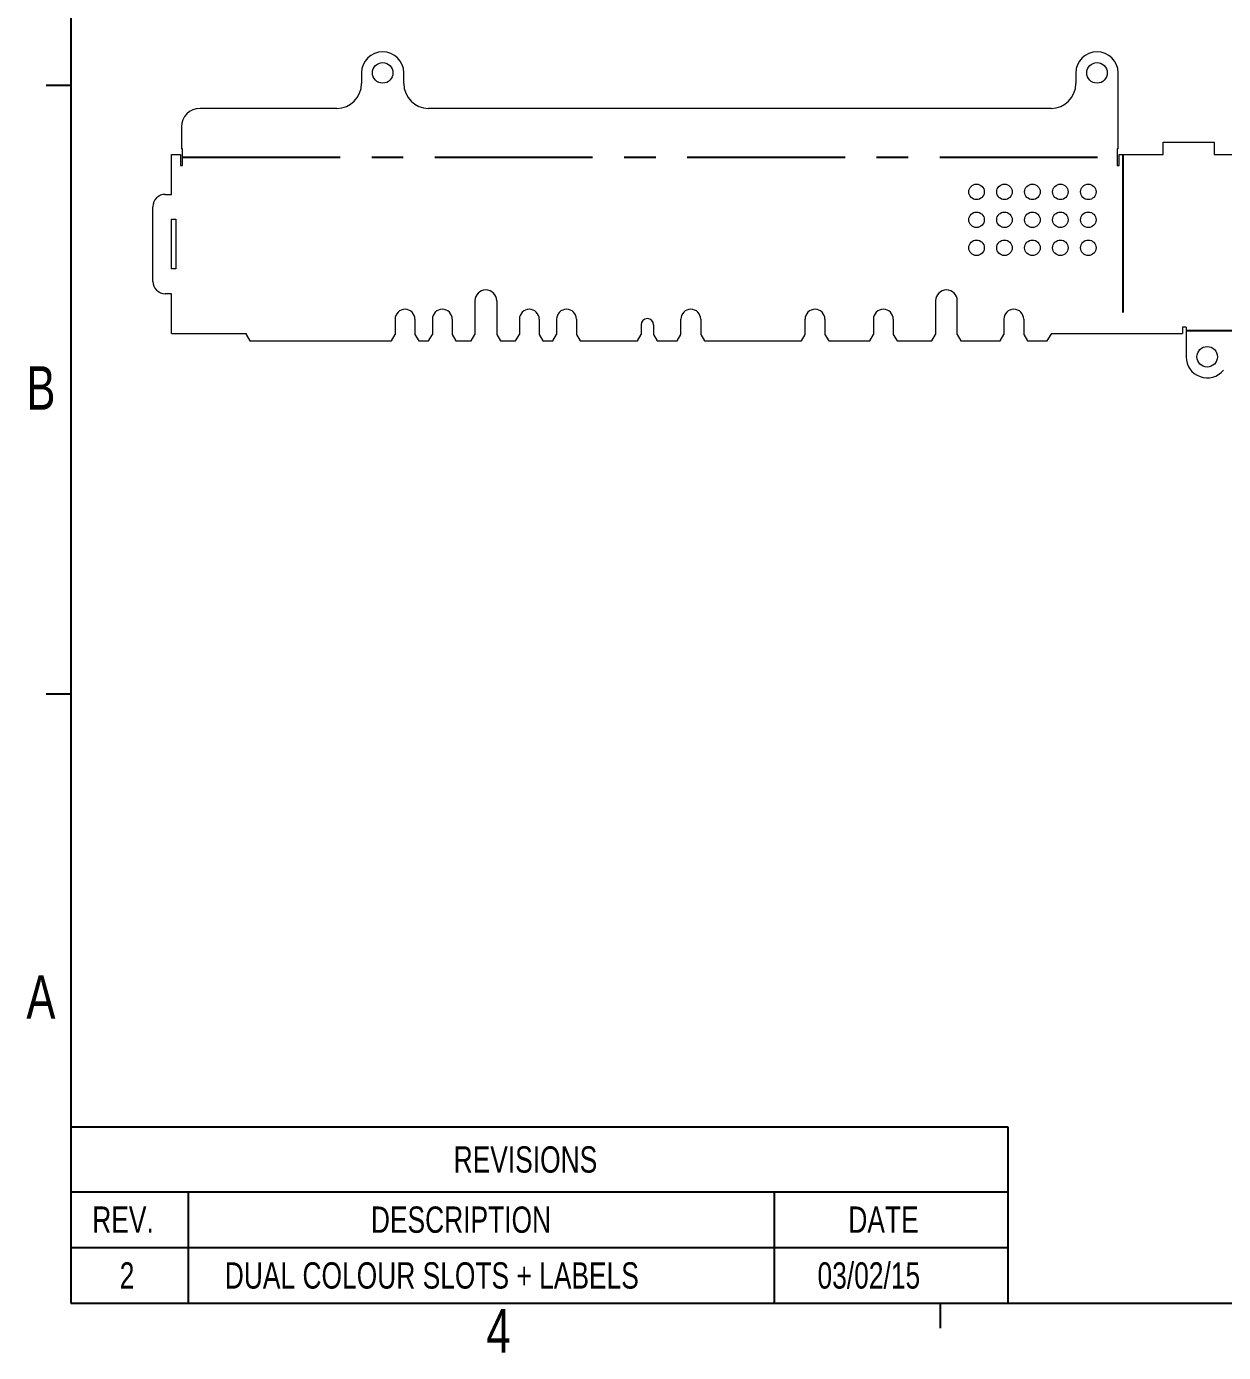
# Model space of a CAD drawing. Header units: millimetres. Extents: x 5 to 292, y 3 to 208.
# Drawn here: x 4.9 to 101.3, y 3 to 109.7 of the extents above; entities that cross this region are included whole.
import ezdxf

# ---------------------------------------------------------------- set-up
doc = ezdxf.new("R2010")
doc.units = ezdxf.units.MM
doc.linetypes.add('CENTERX2', pattern=[20.32, 12.7, -2.54, 2.54, -2.54])
doc.layers.add('DIMENSIONS', color=179, linetype='Continuous')
doc.layers.add('FORMAT', color=7, linetype='Continuous')
doc.styles.add('SLDTEXTSTYLE1', font='TXT', dxfattribs={"width": 0.75})

# ---------------------------------------------------------------- blocks, each defined once
blk = doc.blocks.new('SW_TABLEANNOTATION_0')
at = {"layer": 'DIMENSIONS', "color": 0}
for p, q in [((0, 0), (0, -14.16)), ((75.46, 0), (0, 0)), ((75.46, -14.16), (75.46, 0)), ((0, -5.18), (75.46, -5.18)), ((9.43, -5.18), (9.43, -9.67)), ((56.6, -5.18), (56.6, -9.67)), ((0, -9.67), (75.46, -9.67)), ((9.43, -9.67), (9.43, -14.16)), ((56.6, -9.67), (56.6, -14.16)), ((0, -14.16), (75.46, -14.16))]:
    blk.add_line(p, q, dxfattribs=at)
at = {"layer": 'DIMENSIONS', "color": 0, "attachment_point": 1, "style": 'SLDTEXTSTYLE1'}
for s, insert, char_height in [('REVISIONS', (30.81, -1.53), 2.117), ('REV.', (1.72, -6.37), 2.117), ('DESCRIPTION', (24.15, -6.37), 2.1167), ('DATE', (62.58, -6.37), 2.117), ('2', (3.93, -10.86), 2.12), ('DUAL COLOUR SLOTS + LABELS', (12.39, -10.86), 2.1167), ('03/02/15', (60.1, -10.86), 2.117)]:
    blk.add_mtext(s, dxfattribs=dict(at, insert=insert, char_height=char_height))

msp = doc.modelspace()

# ---------------------------------------------------------------- linework, layer by layer
at = {"color": 7, "linetype": 'Continuous', "lineweight": 15}
for p, q in [((31.89, 106), (31.89, 105.15)), ((35.29, 105.15), (35.29, 106)), ((89.39, 106), (89.39, 105.15)), ((92.79, 99.89), (92.79, 106)), ((29.89, 103.15), (18.89, 103.15)), ((87.39, 103.15), (37.29, 103.15)), ((17.39, 101.65), (17.39, 99.89)), ((96.41, 99.43), (96.41, 100.43)), ((96.41, 100.43), (100.51, 100.43)), ((100.51, 100.43), (100.51, 99.43)), ((16.59, 96.23), (16.59, 99.43)), ((16.59, 99.43), (17.32, 99.43)), ((17.32, 99.43), (17.32, 98.54)), ((17.47, 99.89), (17.39, 99.89)), ((17.47, 98.54), (17.47, 99.89)), ((92.79, 99.89), (92.72, 99.89)), ((92.72, 99.89), (92.72, 98.54)), ((92.87, 98.54), (92.87, 99.43)), ((92.87, 99.43), (96.41, 99.43)), ((100.51, 99.43), (118.91, 99.43)), ((17.32, 98.54), (17.47, 98.54)), ((92.72, 98.54), (92.87, 98.54)), ((16.09, 96.23), (16.59, 96.23)), ((15.09, 89.23), (15.09, 95.23)), ((16.59, 94.23), (16.94, 94.23)), ((16.59, 90.23), (16.59, 94.23)), ((16.94, 94.23), (16.94, 90.23)), ((16.94, 90.23), (16.59, 90.23)), ((16.59, 88.23), (16.09, 88.23)), ((16.59, 85.03), (16.59, 88.23)), ((41.02, 87.66), (41.02, 84.95)), ((42.77, 87.66), (42.77, 84.95)), ((78.09, 87.66), (78.09, 84.95)), ((79.84, 84.95), (79.84, 87.66)), ((34.59, 86.18), (34.59, 84.95)), ((36.19, 86.18), (36.19, 84.95)), ((37.59, 86.18), (37.59, 84.95)), ((39.19, 86.18), (39.19, 84.95)), ((44.59, 86.18), (44.59, 84.95)), ((46.19, 86.18), (46.19, 84.95)), ((47.59, 86.18), (47.59, 84.95)), ((49.19, 86.18), (49.19, 84.95)), ((54.39, 85.73), (54.39, 84.95)), ((55.39, 85.73), (55.39, 84.95)), ((57.59, 84.95), (57.59, 86.18)), ((59.19, 86.18), (59.19, 84.95)), ((67.59, 84.95), (67.59, 86.18)), ((69.19, 86.18), (69.19, 84.95)), ((73.09, 86.18), (73.09, 84.95)), ((74.69, 86.18), (74.69, 84.95)), ((83.59, 86.18), (83.59, 84.95)), ((85.19, 86.18), (85.19, 84.95)), ((98.26, 85.53), (97.96, 85.53)), ((97.96, 85.53), (97.96, 85.03)), ((98.26, 85.53), (98.26, 83.16)), ((16.59, 85.03), (22.59, 85.03)), ((22.59, 85.03), (22.59, 84.95)), ((22.59, 84.95), (22.89, 84.43)), ((22.89, 84.43), (34.29, 84.43)), ((34.29, 84.43), (34.59, 84.95)), ((36.19, 84.95), (36.49, 84.43)), ((36.49, 84.43), (37.29, 84.43)), ((37.29, 84.43), (37.59, 84.95)), ((39.19, 84.95), (39.49, 84.43)), ((39.49, 84.43), (40.72, 84.43)), ((40.72, 84.43), (41.02, 84.95)), ((42.77, 84.95), (43.07, 84.43)), ((43.07, 84.43), (44.29, 84.43)), ((44.29, 84.43), (44.59, 84.95)), ((46.19, 84.95), (46.49, 84.43)), ((46.49, 84.43), (47.29, 84.43)), ((47.29, 84.43), (47.59, 84.95)), ((49.19, 84.95), (49.49, 84.43)), ((49.49, 84.43), (54.09, 84.43)), ((54.09, 84.43), (54.39, 84.95)), ((55.39, 84.95), (55.69, 84.43)), ((55.69, 84.43), (57.29, 84.43)), ((57.29, 84.43), (57.59, 84.95)), ((59.19, 84.95), (59.49, 84.43)), ((59.49, 84.43), (67.29, 84.43)), ((67.29, 84.43), (67.59, 84.95)), ((69.19, 84.95), (69.49, 84.43)), ((69.49, 84.43), (72.79, 84.43)), ((72.79, 84.43), (73.09, 84.95)), ((74.69, 84.95), (74.99, 84.43)), ((74.99, 84.43), (77.79, 84.43)), ((77.79, 84.43), (78.09, 84.95)), ((79.84, 84.95), (80.14, 84.43)), ((80.14, 84.43), (83.29, 84.43)), ((83.29, 84.43), (83.59, 84.95)), ((85.19, 84.95), (85.49, 84.43)), ((85.49, 84.43), (87.09, 84.43)), ((87.09, 84.43), (87.39, 84.95)), ((87.39, 85.03), (97.96, 85.03)), ((87.39, 85.03), (87.39, 84.95))]:
    msp.add_line(p, q, dxfattribs=at)
at = {"color": 7, "linetype": 'CENTERX2'}
for p, q in [((93.18, 99.43), (93.18, 85.03)), ((17.47, 99.22), (92.72, 99.22)), ((147.66, 85.25), (98.26, 85.25))]:
    msp.add_line(p, q, dxfattribs=at)
at = {"color": 7, "linetype": 'Continuous', "lineweight": 15}
for centre, radius in [((33.59, 106), 0.825), ((91.09, 106), 0.825), ((81.39, 96.43), 0.625), ((83.64, 96.43), 0.625), ((85.89, 96.43), 0.625), ((88.14, 96.43), 0.625), ((90.39, 96.43), 0.625), ((81.39, 94.18), 0.625), ((83.64, 94.18), 0.625), ((85.89, 94.18), 0.625), ((88.14, 94.18), 0.625), ((90.39, 94.18), 0.625), ((81.39, 91.93), 0.625), ((83.64, 91.93), 0.625), ((85.89, 91.93), 0.625), ((88.14, 91.93), 0.625), ((90.39, 91.93), 0.625), ((99.96, 83.16), 0.825)]:
    msp.add_circle(centre, radius, dxfattribs=at)
for centre, radius, start, end in [((33.59, 106), 1.7, 0, 180), ((91.09, 106), 1.7, 0, 180), ((29.89, 105.15), 2, 270, 0), ((37.29, 105.15), 2, 180, 270), ((87.39, 105.15), 2, 270, 0), ((18.89, 101.65), 1.5, 90, 180), ((16.09, 95.23), 1, 90, 180), ((16.09, 89.23), 1, 180, 270), ((41.89, 87.66), 0.875, 0, 180), ((78.97, 87.66), 0.875, 0, 180), ((35.39, 86.18), 0.8, 0, 180), ((38.39, 86.18), 0.8, 0, 180), ((45.39, 86.18), 0.8, 0, 180), ((48.39, 86.18), 0.8, 0, 180), ((58.39, 86.18), 0.8, 0, 180), ((68.39, 86.18), 0.8, 0, 180), ((73.89, 86.18), 0.8, 0, 180), ((84.39, 86.18), 0.8, 360, 180), ((54.89, 85.73), 0.5, 0, 180), ((99.96, 83.16), 1.7, 180, 320.335)]:
    msp.add_arc(centre, radius, start, end, dxfattribs=at)
at = {"layer": 'FORMAT'}
for p, q in [((8.5, 203), (8.5, 7)), ((8.5, 105), (6.5, 105)), ((8.5, 56), (6.5, 56)), ((8.5, 7), (288.5, 7)), ((78.5, 5), (78.5, 7))]:
    msp.add_line(p, q, dxfattribs=at)

# ---------------------------------------------------------------- block references
at = {"layer": 'DIMENSIONS'}
msp.add_blockref('SW_TABLEANNOTATION_0', (8.49, 21.16), dxfattribs=at)

# ---------------------------------------------------------------- texts
at = {"layer": 'FORMAT', "char_height": 3.5, "attachment_point": 1, "style": 'SLDTEXTSTYLE1'}
for s, insert in [('B', (4.91, 82.4)), ('A', (4.91, 33.4)), ('4', (41.94, 6.54))]:
    msp.add_mtext(s, dxfattribs=dict(at, insert=insert))

doc.saveas('drawing.dxf')
